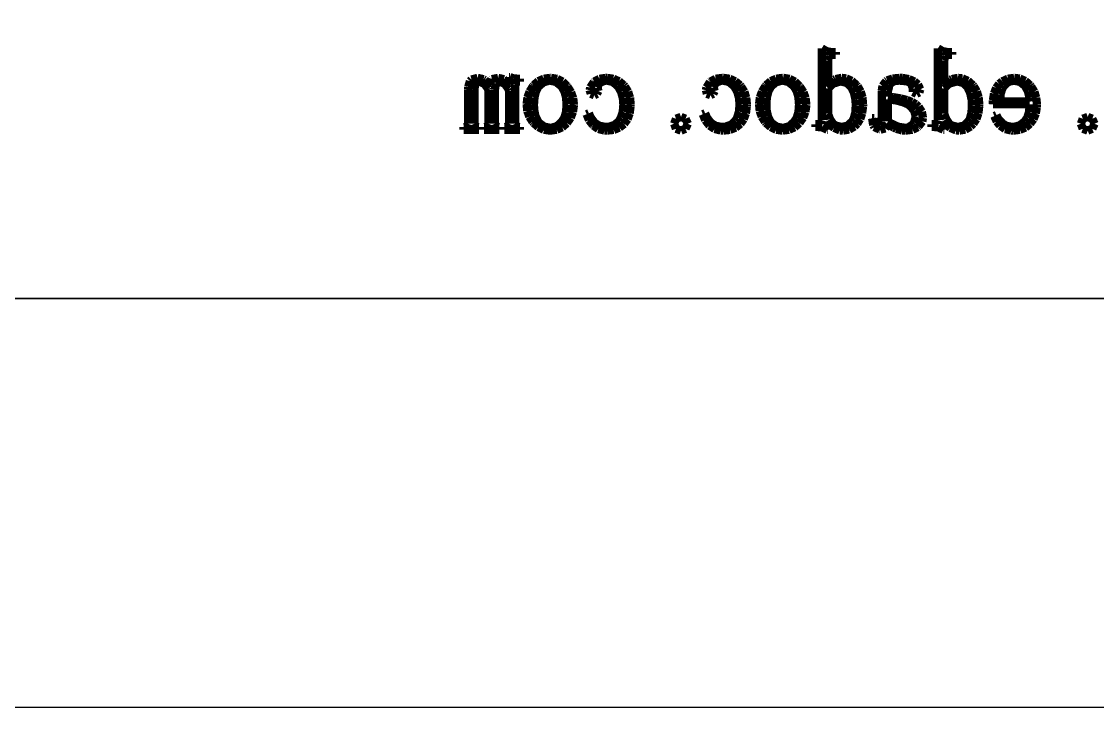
# Model space of a CAD drawing. Extents: x -61 to 349, y -42 to 245.
# Drawn here: x -47.81 to -34.65, y -42.19 to -33.8 of the extents above; entities that cross this region are included whole.
import ezdxf

# ---------------------------------------------------------------- set-up
doc = ezdxf.new("R2010")
doc.units = 0
doc.layers.add('BOARD_GEOMETRY_DIMENSION', color=2, linetype='CONTINUOUS')
doc.layers.add('BOARD_GEOMETRY_SILKSCREEN_B', color=1, linetype='CONTINUOUS')

msp = doc.modelspace()

# ---------------------------------------------------------------- linework, layer by layer
at = {"layer": 'BOARD_GEOMETRY_DIMENSION'}
msp.add_lwpolyline([(-61.1124, -42.1894), (-61.1124, 244.810534), (348.887542, 244.810534), (348.887542, -42.1894)], close=True, dxfattribs=at)
msp.add_lwpolyline([(-56.11241, -37.189156), (343.887552, -37.189156)], dxfattribs=at)
at = {"layer": 'BOARD_GEOMETRY_SILKSCREEN_B'}
msp.add_lwpolyline([(-61.1124, -42.1894), (-61.1124, 244.810534), (348.887542, 244.810534), (348.887542, -42.1894)], close=True, dxfattribs=at)
at = {"layer": 'BOARD_GEOMETRY_SILKSCREEN_B', "const_width": 0.1016}
for points in [[(-38.019228, -34.127948), (-38.019228, -35.005518)], [(-37.96411, -34.161222), (-38.019228, -34.127948)], [(-36.598098, -34.127948), (-36.598098, -35.005518)], [(-36.54298, -34.161222), (-36.598098, -34.127948)], [(-37.908484, -34.172652), (-37.96411, -34.161222)], [(-37.942012, -34.272728), (-37.930582, -34.22269)], [(-37.930582, -34.22269), (-37.892228, -34.205926)], [(-37.847524, -34.172652), (-37.908484, -34.172652)], [(-37.892228, -34.205926), (-37.847524, -34.205926)], [(-37.847524, -34.205926), (-37.847524, -34.172652)], [(-36.486846, -34.172652), (-36.54298, -34.161222)], [(-36.52012, -34.272728), (-36.509706, -34.22269)], [(-36.509706, -34.22269), (-36.470082, -34.205926)], [(-36.425378, -34.172652), (-36.486846, -34.172652)], [(-36.470082, -34.205926), (-36.425378, -34.205926)], [(-36.425378, -34.205926), (-36.425378, -34.172652)], [(-37.942012, -34.567114), (-37.942012, -34.272728)], [(-36.52012, -34.567114), (-36.52012, -34.272728)], [(-42.322496, -34.52876), (-42.343324, -34.599626)], [(-42.3037, -34.50971), (-42.322496, -34.52876)], [(-42.229024, -34.489136), (-42.3037, -34.50971)], [(-42.156126, -34.5059), (-42.229024, -34.489136)], [(-42.14241, -34.514028), (-42.156126, -34.5059)], [(-42.089324, -34.572448), (-42.14241, -34.514028)], [(-42.056304, -34.5059), (-42.089324, -34.572448)], [(-42.05478, -34.50463), (-42.056304, -34.5059)], [(-41.977818, -34.489136), (-42.05478, -34.50463)], [(-41.90619, -34.5059), (-41.977818, -34.489136)], [(-41.897808, -34.511996), (-41.90619, -34.5059)], [(-41.844722, -34.572448), (-41.897808, -34.511996)], [(-41.834308, -34.478722), (-41.844722, -34.478722)], [(-41.844722, -34.478722), (-41.844722, -34.572448)], [(-41.789604, -34.495486), (-41.834308, -34.478722)], [(-41.727882, -34.500312), (-41.789604, -34.495486)], [(-41.711626, -34.500312), (-41.727882, -34.500312)], [(-41.711626, -34.53384), (-41.711626, -34.500312)], [(-41.486582, -34.529522), (-41.542716, -34.578798)], [(-41.419018, -34.49955), (-41.486582, -34.529522)], [(-41.423082, -34.543238), (-41.352978, -34.523426)], [(-41.340024, -34.489136), (-41.419018, -34.49955)], [(-41.352978, -34.523426), (-41.340024, -34.52241)], [(-41.331388, -34.489136), (-41.340024, -34.489136)], [(-41.340024, -34.52241), (-41.270428, -34.53892)], [(-41.255442, -34.501836), (-41.331388, -34.489136)], [(-41.18991, -34.53511), (-41.255442, -34.501836)], [(-40.738044, -34.500312), (-40.802814, -34.53511)], [(-40.74033, -34.550604), (-40.674544, -34.524696)], [(-40.657018, -34.489136), (-40.738044, -34.500312)], [(-40.674544, -34.524696), (-40.645588, -34.52241)], [(-40.646604, -34.489136), (-40.657018, -34.489136)], [(-40.56761, -34.500312), (-40.646604, -34.489136)], [(-40.645588, -34.52241), (-40.574722, -34.53892)], [(-40.49903, -34.530792), (-40.56761, -34.500312)], [(-40.44061, -34.578798), (-40.49903, -34.530792)], [(-39.317422, -34.500312), (-39.380922, -34.53511)], [(-39.3192, -34.550604), (-39.253922, -34.524696)], [(-39.235126, -34.489136), (-39.317422, -34.500312)], [(-39.253922, -34.524696), (-39.224712, -34.52241)], [(-39.224712, -34.489136), (-39.235126, -34.489136)], [(-39.145718, -34.500312), (-39.224712, -34.489136)], [(-39.224712, -34.52241), (-39.153846, -34.53892)], [(-39.0779, -34.530792), (-39.145718, -34.500312)], [(-39.018718, -34.578798), (-39.0779, -34.530792)], [(-38.643814, -34.529522), (-38.699948, -34.578798)], [(-38.575996, -34.49955), (-38.643814, -34.529522)], [(-38.580314, -34.543238), (-38.510718, -34.523426)], [(-38.497002, -34.489136), (-38.575996, -34.49955)], [(-38.510718, -34.523426), (-38.497002, -34.52241)], [(-38.48862, -34.489136), (-38.497002, -34.489136)], [(-38.497002, -34.52241), (-38.427406, -34.53892)], [(-38.412928, -34.501836), (-38.48862, -34.489136)], [(-38.346888, -34.53511), (-38.412928, -34.501836)], [(-37.869114, -34.511996), (-37.932614, -34.555938)], [(-37.850826, -34.503614), (-37.869114, -34.511996)], [(-37.775388, -34.489136), (-37.850826, -34.503614)], [(-37.720524, -34.495486), (-37.775388, -34.489136)], [(-37.652706, -34.525712), (-37.720524, -34.495486)], [(-37.592508, -34.578798), (-37.652706, -34.525712)], [(-37.23132, -34.52876), (-37.276024, -34.586926)], [(-37.219382, -34.520124), (-37.23132, -34.52876)], [(-37.153088, -34.497518), (-37.219382, -34.520124)], [(-37.181028, -34.555938), (-37.12591, -34.526728)], [(-37.064442, -34.489136), (-37.153088, -34.497518)], [(-37.12591, -34.526728), (-37.07003, -34.52241)], [(-37.07003, -34.52241), (-36.979098, -34.530792)], [(-37.032184, -34.490152), (-37.064442, -34.489136)], [(-36.95319, -34.503614), (-37.032184, -34.490152)], [(-36.979098, -34.530792), (-36.931346, -34.550604)], [(-36.886388, -34.53384), (-36.95319, -34.503614)], [(-36.447984, -34.511996), (-36.511484, -34.555938)], [(-36.428426, -34.503614), (-36.447984, -34.511996)], [(-36.353496, -34.489136), (-36.428426, -34.503614)], [(-36.299394, -34.495486), (-36.353496, -34.489136)], [(-36.230814, -34.525712), (-36.299394, -34.495486)], [(-36.170616, -34.578798), (-36.230814, -34.525712)], [(-35.811206, -34.531808), (-35.848798, -34.562034)], [(-35.742626, -34.49955), (-35.811206, -34.531808)], [(-35.66541, -34.489136), (-35.742626, -34.49955)], [(-35.737292, -34.538158), (-35.670744, -34.52241)], [(-35.670744, -34.52241), (-35.594798, -34.538158)], [(-35.597846, -34.497518), (-35.66541, -34.489136)], [(-35.530028, -34.526728), (-35.597846, -34.497518)], [(-35.470846, -34.578798), (-35.530028, -34.526728)], [(-42.343324, -34.599626), (-42.34561, -34.628836)], [(-42.34561, -34.628836), (-42.34561, -35.050222)], [(-42.267378, -34.633916), (-42.25798, -34.553652)], [(-42.267378, -35.050222), (-42.267378, -34.633916)], [(-42.25798, -34.553652), (-42.255948, -34.550604)], [(-42.255948, -34.550604), (-42.212006, -34.53384)], [(-42.212006, -34.53384), (-42.144442, -34.562034)], [(-42.144442, -34.562034), (-42.101008, -34.623502)], [(-42.101008, -34.623502), (-42.094404, -34.638996)], [(-42.094404, -34.638996), (-42.094404, -35.050222)], [(-42.017442, -34.633916), (-42.006012, -34.555938)], [(-42.017442, -35.050222), (-42.017442, -34.633916)], [(-42.006012, -34.555938), (-41.961308, -34.53384)], [(-41.961308, -34.53384), (-41.895014, -34.562034)], [(-41.895014, -34.562034), (-41.853104, -34.623502)], [(-41.853104, -34.623502), (-41.844722, -34.645346)], [(-41.844722, -34.645346), (-41.844722, -35.050222)], [(-41.768014, -34.567114), (-41.76141, -34.53892)], [(-41.768014, -35.050222), (-41.768014, -34.567114)], [(-41.76141, -34.53892), (-41.733978, -34.53384)], [(-41.733978, -34.53384), (-41.711626, -34.53384)], [(-41.593008, -34.656522), (-41.618916, -34.728658)], [(-41.551098, -34.589212), (-41.593008, -34.656522)], [(-41.542716, -34.578798), (-41.551098, -34.589212)], [(-41.533318, -34.727642), (-41.51503, -34.653728)], [(-41.51503, -34.653728), (-41.484804, -34.595308)], [(-41.484804, -34.595308), (-41.423082, -34.543238)], [(-41.270428, -34.53892), (-41.20769, -34.588196)], [(-41.20769, -34.588196), (-41.20134, -34.595308)], [(-41.20134, -34.595308), (-41.167304, -34.653728)], [(-41.134792, -34.589212), (-41.18991, -34.53511)], [(-41.167304, -34.653728), (-41.146984, -34.727642)], [(-41.128442, -34.59734), (-41.134792, -34.589212)], [(-41.086024, -34.664142), (-41.128442, -34.59734)], [(-41.060116, -34.736024), (-41.086024, -34.664142)], [(-40.851582, -34.606738), (-40.856916, -34.638996)], [(-40.856916, -34.638996), (-40.845486, -34.6837)], [(-40.806878, -34.53892), (-40.851582, -34.606738)], [(-40.802814, -34.53511), (-40.806878, -34.53892)], [(-40.768524, -34.6837), (-40.752014, -34.650426)], [(-40.762428, -34.605722), (-40.74033, -34.550604)], [(-40.75684, -34.628836), (-40.762428, -34.605722)], [(-40.752014, -34.650426), (-40.75684, -34.628836)], [(-40.574722, -34.53892), (-40.516302, -34.589212)], [(-40.516302, -34.589212), (-40.506904, -34.600642)], [(-40.506904, -34.600642), (-40.472614, -34.663126)], [(-40.472614, -34.663126), (-40.451786, -34.73704)], [(-40.426894, -34.594292), (-40.44061, -34.578798)], [(-40.388286, -34.657792), (-40.426894, -34.594292)], [(-40.36441, -34.73069), (-40.388286, -34.657792)], [(-39.42969, -34.606738), (-39.435786, -34.638996)], [(-39.435786, -34.638996), (-39.42461, -34.6837)], [(-39.386002, -34.53892), (-39.42969, -34.606738)], [(-39.380922, -34.53511), (-39.386002, -34.53892)], [(-39.346378, -34.6837), (-39.329614, -34.650426)], [(-39.341044, -34.605722), (-39.3192, -34.550604)], [(-39.336218, -34.628836), (-39.341044, -34.605722)], [(-39.329614, -34.650426), (-39.336218, -34.628836)], [(-39.153846, -34.53892), (-39.09441, -34.589212)], [(-39.09441, -34.589212), (-39.085012, -34.600642)], [(-39.085012, -34.600642), (-39.050722, -34.663126)], [(-39.050722, -34.663126), (-39.03091, -34.73704)], [(-39.006018, -34.594292), (-39.018718, -34.578798)], [(-38.966394, -34.657792), (-39.006018, -34.594292)], [(-38.94328, -34.73069), (-38.966394, -34.657792)], [(-38.749986, -34.656522), (-38.775894, -34.728658)], [(-38.70833, -34.589212), (-38.749986, -34.656522)], [(-38.699948, -34.578798), (-38.70833, -34.589212)], [(-38.690804, -34.727642), (-38.672008, -34.653728)], [(-38.672008, -34.653728), (-38.641528, -34.595308)], [(-38.641528, -34.595308), (-38.580314, -34.543238)], [(-38.427406, -34.53892), (-38.364922, -34.588196)], [(-38.364922, -34.588196), (-38.358826, -34.595308)], [(-38.358826, -34.595308), (-38.324028, -34.653728)], [(-38.292024, -34.589212), (-38.346888, -34.53511)], [(-38.324028, -34.653728), (-38.304216, -34.727642)], [(-38.285928, -34.59734), (-38.292024, -34.589212)], [(-38.243002, -34.664142), (-38.285928, -34.59734)], [(-38.21684, -34.736024), (-38.243002, -34.664142)], [(-37.932614, -34.555938), (-37.942012, -34.567114)], [(-37.942012, -34.617152), (-37.885878, -34.56305)], [(-37.942012, -34.928556), (-37.942012, -34.617152)], [(-37.885878, -34.56305), (-37.869114, -34.555938)], [(-37.869114, -34.555938), (-37.794184, -34.53384)], [(-37.794184, -34.53384), (-37.780722, -34.53384)], [(-37.780722, -34.53384), (-37.71011, -34.55162)], [(-37.71011, -34.55162), (-37.657024, -34.605722)], [(-37.657024, -34.605722), (-37.652706, -34.611818)], [(-37.652706, -34.611818), (-37.623496, -34.676588)], [(-37.580824, -34.591244), (-37.592508, -34.578798)], [(-37.543486, -34.654744), (-37.580824, -34.591244)], [(-37.521388, -34.727642), (-37.543486, -34.654744)], [(-37.276024, -34.586926), (-37.286184, -34.650426)], [(-37.286184, -34.650426), (-37.286184, -35.016948)], [(-37.209222, -34.650426), (-37.191442, -34.57321)], [(-37.209222, -34.717228), (-37.209222, -34.650426)], [(-37.191442, -34.57321), (-37.181028, -34.555938)], [(-36.931346, -34.550604), (-36.903406, -34.61512)], [(-36.903406, -34.61512), (-36.903406, -34.66211)], [(-36.903406, -34.66211), (-36.859718, -34.6837)], [(-36.841684, -34.5694), (-36.886388, -34.53384)], [(-36.815014, -34.628836), (-36.841684, -34.5694)], [(-36.82619, -34.66719), (-36.815014, -34.628836)], [(-36.511484, -34.555938), (-36.52012, -34.567114)], [(-36.52012, -34.617152), (-36.465002, -34.56305)], [(-36.52012, -34.928556), (-36.52012, -34.617152)], [(-36.465002, -34.56305), (-36.447984, -34.555938)], [(-36.447984, -34.555938), (-36.372292, -34.53384)], [(-36.372292, -34.53384), (-36.35883, -34.53384)], [(-36.35883, -34.53384), (-36.288218, -34.55162)], [(-36.288218, -34.55162), (-36.234878, -34.605722)], [(-36.234878, -34.605722), (-36.23183, -34.611818)], [(-36.23183, -34.611818), (-36.20262, -34.676588)], [(-36.159948, -34.591244), (-36.170616, -34.578798)], [(-36.12261, -34.654744), (-36.159948, -34.591244)], [(-36.100512, -34.727642), (-36.12261, -34.654744)], [(-35.885882, -34.611818), (-35.912298, -34.679636)], [(-35.848798, -34.562034), (-35.885882, -34.611818)], [(-35.833304, -34.690812), (-35.811206, -34.6202)], [(-35.811206, -34.6202), (-35.79241, -34.589212)], [(-35.79241, -34.589212), (-35.737292, -34.538158)], [(-35.594798, -34.538158), (-35.536378, -34.583624)], [(-35.536378, -34.583624), (-35.532314, -34.589212)], [(-35.532314, -34.589212), (-35.497008, -34.652712)], [(-35.497008, -34.652712), (-35.479228, -34.728658)], [(-35.4584, -34.594292), (-35.470846, -34.578798)], [(-35.41903, -34.657792), (-35.4584, -34.594292)], [(-35.395916, -34.73069), (-35.41903, -34.657792)], [(-41.618916, -34.728658), (-41.628314, -34.80562)], [(-41.539922, -34.81705), (-41.533318, -34.727642)], [(-41.146984, -34.727642), (-41.140126, -34.816034)], [(-41.05148, -34.811716), (-41.060116, -34.736024)], [(-40.845486, -34.6837), (-40.801544, -34.70021)], [(-40.801544, -34.70021), (-40.768524, -34.6837)], [(-40.451786, -34.73704), (-40.44569, -34.81705)], [(-40.357044, -34.811716), (-40.36441, -34.73069)], [(-39.42461, -34.6837), (-39.379906, -34.70021)], [(-39.379906, -34.70021), (-39.346378, -34.6837)], [(-39.03091, -34.73704), (-39.024814, -34.81705)], [(-38.935406, -34.811716), (-38.94328, -34.73069)], [(-38.775894, -34.728658), (-38.785292, -34.80562)], [(-38.6969, -34.81705), (-38.690804, -34.727642)], [(-38.304216, -34.727642), (-38.297104, -34.816034)], [(-38.208712, -34.811716), (-38.21684, -34.736024)], [(-37.623496, -34.676588), (-37.606986, -34.75355)], [(-37.606986, -34.75355), (-37.602922, -34.82213)], [(-37.51453, -34.811716), (-37.521388, -34.727642)], [(-37.150802, -34.72434), (-37.209222, -34.717228)], [(-37.209222, -35.022028), (-37.209222, -34.750502)], [(-37.209222, -34.750502), (-37.1094, -34.764726)], [(-37.055298, -34.740088), (-37.150802, -34.72434)], [(-37.1094, -34.764726), (-37.028882, -34.785808)], [(-36.97732, -34.7599), (-37.055298, -34.740088)], [(-37.028882, -34.785808), (-36.968684, -34.8107)], [(-36.915598, -34.783522), (-36.97732, -34.7599)], [(-36.869878, -34.811716), (-36.915598, -34.783522)], [(-36.859718, -34.6837), (-36.82619, -34.66719)], [(-36.20262, -34.676588), (-36.18611, -34.75355)], [(-36.18611, -34.75355), (-36.181792, -34.82213)], [(-36.092384, -34.811716), (-36.100512, -34.727642)], [(-35.924744, -34.76371), (-35.926014, -34.811716)], [(-35.912298, -34.679636), (-35.924744, -34.76371)], [(-35.837114, -34.778696), (-35.833304, -34.690812)], [(-35.475926, -34.778696), (-35.837114, -34.778696)], [(-35.479228, -34.728658), (-35.475926, -34.778696)], [(-35.38728, -34.811716), (-35.395916, -34.73069)], [(-41.628314, -34.80562), (-41.628314, -34.811716)], [(-41.628314, -34.811716), (-41.620948, -34.892996)], [(-41.620948, -34.892996), (-41.595802, -34.964624)], [(-41.53662, -34.884614), (-41.539922, -34.81705)], [(-41.52011, -34.96183), (-41.53662, -34.884614)], [(-41.146984, -34.907728), (-41.169082, -34.97961)], [(-41.140126, -34.81705), (-41.146984, -34.907728)], [(-41.140126, -34.816034), (-41.140126, -34.81705)], [(-41.090088, -34.976308), (-41.06291, -34.905696)], [(-41.06291, -34.905696), (-41.05148, -34.82721)], [(-41.05148, -34.82721), (-41.05148, -34.811716)], [(-40.868346, -34.922206), (-40.895524, -34.933636)], [(-40.8432, -34.977324), (-40.868346, -34.922206)], [(-40.452802, -34.90341), (-40.475916, -34.975292)], [(-40.44569, -34.81705), (-40.452802, -34.90341)], [(-40.394382, -34.994088), (-40.36949, -34.924238)], [(-40.36949, -34.924238), (-40.358314, -34.840926)], [(-40.358314, -34.840926), (-40.357044, -34.811716)], [(-39.4462, -34.922206), (-39.474394, -34.933636)], [(-39.422324, -34.977324), (-39.4462, -34.922206)], [(-39.031926, -34.90341), (-39.054024, -34.975292)], [(-39.024814, -34.81705), (-39.031926, -34.90341)], [(-38.974014, -34.994088), (-38.947598, -34.924238)], [(-38.947598, -34.924238), (-38.936422, -34.840926)], [(-38.936422, -34.840926), (-38.935406, -34.811716)], [(-38.785292, -34.80562), (-38.785292, -34.811716)], [(-38.785292, -34.811716), (-38.777926, -34.892996)], [(-38.777926, -34.892996), (-38.75278, -34.964624)], [(-38.693598, -34.884614), (-38.6969, -34.81705)], [(-38.677088, -34.96183), (-38.693598, -34.884614)], [(-38.304216, -34.907728), (-38.326314, -34.97961)], [(-38.297104, -34.81705), (-38.304216, -34.907728)], [(-38.297104, -34.816034), (-38.297104, -34.81705)], [(-38.24732, -34.976308), (-38.219888, -34.905696)], [(-38.219888, -34.905696), (-38.208712, -34.82721)], [(-38.208712, -34.82721), (-38.208712, -34.811716)], [(-37.609018, -34.91611), (-37.627814, -34.987738)], [(-37.602922, -34.82213), (-37.609018, -34.91611)], [(-37.54882, -34.992818), (-37.525706, -34.922206)], [(-37.525706, -34.922206), (-37.51453, -34.837624)], [(-37.51453, -34.837624), (-37.51453, -34.811716)], [(-36.968684, -34.8107), (-36.94303, -34.828226)], [(-36.94303, -34.828226), (-36.88969, -34.887916)], [(-36.88969, -34.887916), (-36.869878, -34.957512)], [(-36.834826, -34.842196), (-36.869878, -34.811716)], [(-36.794948, -34.90341), (-36.834826, -34.842196)], [(-36.781486, -34.97834), (-36.794948, -34.90341)], [(-36.187888, -34.91611), (-36.206684, -34.987738)], [(-36.181792, -34.82213), (-36.187888, -34.91611)], [(-36.12769, -34.992818), (-36.103814, -34.922206)], [(-36.103814, -34.922206), (-36.0934, -34.837624)], [(-36.0934, -34.837624), (-36.092384, -34.811716)], [(-35.926014, -34.811716), (-35.475926, -34.811716)], [(-35.483292, -34.904426), (-35.504882, -34.975292)], [(-35.475926, -34.811716), (-35.483292, -34.904426)], [(-35.42919, -34.994088), (-35.400996, -34.925254)], [(-35.400996, -34.925254), (-35.388804, -34.844228)], [(-35.388804, -34.844228), (-35.38728, -34.811716)], [(-42.34561, -35.050222), (-42.356024, -35.078416)], [(-42.255948, -35.078416), (-42.267378, -35.050222)], [(-42.094404, -35.050222), (-42.106088, -35.078416)], [(-42.006012, -35.078416), (-42.017442, -35.050222)], [(-41.844722, -35.050222), (-41.856406, -35.078416)], [(-41.75633, -35.078416), (-41.768014, -35.050222)], [(-41.595802, -34.964624), (-41.556178, -35.027362)], [(-41.556178, -35.027362), (-41.545002, -35.039808)], [(-41.545002, -35.039808), (-41.486582, -35.090862)], [(-41.48963, -35.022028), (-41.52011, -34.96183)], [(-41.473882, -35.04184), (-41.48963, -35.022028)], [(-41.4147, -35.085528), (-41.473882, -35.04184)], [(-41.20134, -35.028124), (-41.260014, -35.080448)], [(-41.169082, -34.97961), (-41.20134, -35.028124)], [(-41.194228, -35.092894), (-41.136824, -35.04311)], [(-41.136824, -35.04311), (-41.134792, -35.039808)], [(-41.134792, -35.039808), (-41.090088, -34.976308)], [(-40.895524, -34.933636), (-40.866314, -35.006534)], [(-40.866314, -35.006534), (-40.818308, -35.066986)], [(-40.795448, -35.039808), (-40.8432, -34.977324)], [(-40.739314, -35.075114), (-40.795448, -35.039808)], [(-40.495728, -35.011614), (-40.545512, -35.060636)], [(-40.475916, -34.975292), (-40.495728, -35.011614)], [(-40.494712, -35.097212), (-40.436292, -35.052254)], [(-40.436292, -35.052254), (-40.43553, -35.050222)], [(-40.43553, -35.050222), (-40.394382, -34.994088)], [(-39.824406, -35.050222), (-39.802308, -34.988754)], [(-39.802308, -35.11169), (-39.824406, -35.050222)], [(-39.802308, -34.988754), (-39.74084, -34.96691)], [(-39.74084, -34.96691), (-39.685722, -34.988754)], [(-39.685722, -34.988754), (-39.657528, -35.050222)], [(-39.657528, -35.050222), (-39.685722, -35.11169)], [(-39.474394, -34.933636), (-39.444422, -35.006534)], [(-39.444422, -35.006534), (-39.396416, -35.066986)], [(-39.374826, -35.039808), (-39.422324, -34.977324)], [(-39.317422, -35.075114), (-39.374826, -35.039808)], [(-39.074598, -35.011614), (-39.124382, -35.060636)], [(-39.054024, -34.975292), (-39.074598, -35.011614)], [(-39.07282, -35.097212), (-39.015416, -35.052254)], [(-39.015416, -35.052254), (-39.01313, -35.050222)], [(-39.01313, -35.050222), (-38.974014, -34.994088)], [(-38.75278, -34.964624), (-38.71341, -35.027362)], [(-38.71341, -35.027362), (-38.70198, -35.039808)], [(-38.70198, -35.039808), (-38.643814, -35.090862)], [(-38.647116, -35.022028), (-38.677088, -34.96183)], [(-38.631114, -35.04184), (-38.647116, -35.022028)], [(-38.571678, -35.085528), (-38.631114, -35.04184)], [(-38.358826, -35.028124), (-38.416484, -35.080448)], [(-38.326314, -34.97961), (-38.358826, -35.028124)], [(-38.351206, -35.092894), (-38.293802, -35.04311)], [(-38.293802, -35.04311), (-38.292024, -35.039808)], [(-38.292024, -35.039808), (-38.24732, -34.976308)], [(-38.058598, -35.056318), (-38.097206, -35.056318)], [(-38.097206, -35.056318), (-38.097206, -35.089846)], [(-38.030912, -35.045142), (-38.058598, -35.056318)], [(-38.019228, -35.005518), (-38.030912, -35.045142)], [(-37.919406, -34.992056), (-37.942012, -34.928556)], [(-37.942012, -35.12312), (-37.942012, -35.022028)], [(-37.942012, -35.022028), (-37.892228, -35.083496)], [(-37.880798, -35.050222), (-37.919406, -34.992056)], [(-37.850826, -35.071812), (-37.880798, -35.050222)], [(-37.647626, -35.022028), (-37.702744, -35.073336)], [(-37.627814, -34.987738), (-37.647626, -35.022028)], [(-37.619178, -35.083496), (-37.586412, -35.050222)], [(-37.586412, -35.050222), (-37.54882, -34.992818)], [(-37.375846, -34.98342), (-37.403024, -34.98342)], [(-37.403024, -34.98342), (-37.389308, -35.068002)], [(-37.364416, -35.050222), (-37.375846, -34.98342)], [(-37.325808, -35.078416), (-37.364416, -35.050222)], [(-37.286184, -35.016948), (-37.297614, -35.066986)], [(-37.242496, -35.10661), (-37.209222, -35.056318)], [(-37.171884, -35.046158), (-37.209222, -35.022028)], [(-37.209222, -35.056318), (-37.13734, -35.099244)], [(-37.103304, -35.078416), (-37.171884, -35.046158)], [(-36.903406, -35.056318), (-36.960302, -35.096196)], [(-36.88969, -35.03676), (-36.903406, -35.056318)], [(-36.869878, -34.96183), (-36.88969, -35.03676)], [(-36.869878, -34.957512), (-36.869878, -34.96183)], [(-36.836604, -35.083496), (-36.789614, -35.022028)], [(-36.789614, -35.022028), (-36.781486, -34.97834)], [(-36.636706, -35.056318), (-36.67633, -35.056318)], [(-36.67633, -35.056318), (-36.67633, -35.089846)], [(-36.609528, -35.045142), (-36.636706, -35.056318)], [(-36.598098, -35.005518), (-36.609528, -35.045142)], [(-36.49853, -34.992056), (-36.52012, -34.928556)], [(-36.52012, -35.12312), (-36.52012, -35.022028)], [(-36.52012, -35.022028), (-36.471098, -35.083496)], [(-36.459922, -35.050222), (-36.49853, -34.992056)], [(-36.428426, -35.071812), (-36.459922, -35.050222)], [(-36.22548, -35.022028), (-36.280598, -35.073336)], [(-36.206684, -34.987738), (-36.22548, -35.022028)], [(-36.19881, -35.083496), (-36.165028, -35.050222)], [(-36.165028, -35.050222), (-36.12769, -34.992818)], [(-35.882326, -34.944812), (-35.908996, -34.955226)], [(-35.908996, -34.955226), (-35.878008, -35.023298)], [(-35.861244, -34.987738), (-35.882326, -34.944812)], [(-35.878008, -35.023298), (-35.837114, -35.073336)], [(-35.809428, -35.045142), (-35.861244, -34.987738)], [(-35.764724, -35.074098), (-35.809428, -35.045142)], [(-35.537394, -35.022028), (-35.595814, -35.069018)], [(-35.504882, -34.975292), (-35.537394, -35.022028)], [(-35.52698, -35.096196), (-35.470846, -35.050222)], [(-35.470846, -35.050222), (-35.42919, -34.994088)], [(-34.849308, -35.050222), (-34.826448, -34.988754)], [(-34.826448, -35.11169), (-34.849308, -35.050222)], [(-34.826448, -34.988754), (-34.765996, -34.96691)], [(-34.765996, -34.96691), (-34.710116, -34.988754)], [(-34.710116, -34.988754), (-34.682684, -35.050222)], [(-34.682684, -35.050222), (-34.710116, -35.11169)], [(-42.389044, -35.089846), (-42.400728, -35.089846)], [(-42.400728, -35.089846), (-42.400728, -35.12312)], [(-42.400728, -35.12312), (-42.212006, -35.12312)], [(-42.356024, -35.078416), (-42.389044, -35.089846)], [(-42.222928, -35.089846), (-42.255948, -35.078416)], [(-42.212006, -35.089846), (-42.222928, -35.089846)], [(-42.212006, -35.12312), (-42.212006, -35.089846)], [(-42.139616, -35.089846), (-42.150792, -35.089846)], [(-42.150792, -35.089846), (-42.150792, -35.12312)], [(-42.150792, -35.12312), (-41.961308, -35.12312)], [(-42.106088, -35.078416), (-42.139616, -35.089846)], [(-41.972484, -35.089846), (-42.006012, -35.078416)], [(-41.961308, -35.089846), (-41.972484, -35.089846)], [(-41.961308, -35.12312), (-41.961308, -35.089846)], [(-41.889426, -35.089846), (-41.90111, -35.089846)], [(-41.90111, -35.089846), (-41.90111, -35.12312)], [(-41.90111, -35.12312), (-41.711626, -35.12312)], [(-41.856406, -35.078416), (-41.889426, -35.089846)], [(-41.722802, -35.089846), (-41.75633, -35.078416)], [(-41.711626, -35.089846), (-41.722802, -35.089846)], [(-41.711626, -35.12312), (-41.711626, -35.089846)], [(-41.486582, -35.090862), (-41.419018, -35.12312)], [(-41.419018, -35.12312), (-41.342818, -35.133534)], [(-41.340024, -35.10026), (-41.4147, -35.085528)], [(-41.334182, -35.132518), (-41.348406, -35.132518)], [(-41.342818, -35.133534), (-41.340024, -35.133534)], [(-41.330626, -35.10026), (-41.340024, -35.10026)], [(-41.340024, -35.133534), (-41.261792, -35.12312)], [(-41.260014, -35.080448), (-41.330626, -35.10026)], [(-41.261792, -35.12312), (-41.194228, -35.092894)], [(-40.818308, -35.066986), (-40.812212, -35.073336)], [(-40.812212, -35.073336), (-40.75303, -35.113722)], [(-40.75303, -35.113722), (-40.67683, -35.132518)], [(-40.662098, -35.089846), (-40.739314, -35.075114)], [(-40.67683, -35.132518), (-40.645588, -35.133534)], [(-40.616378, -35.085528), (-40.662098, -35.089846)], [(-40.645588, -35.133534), (-40.564308, -35.125152)], [(-40.545512, -35.060636), (-40.616378, -35.085528)], [(-40.564308, -35.125152), (-40.494712, -35.097212)], [(-39.74084, -35.133534), (-39.802308, -35.11169)], [(-39.685722, -35.11169), (-39.74084, -35.133534)], [(-39.396416, -35.066986), (-39.391082, -35.073336)], [(-39.391082, -35.073336), (-39.33063, -35.113722)], [(-39.33063, -35.113722), (-39.2557, -35.132518)], [(-39.241222, -35.089846), (-39.317422, -35.075114)], [(-39.2557, -35.132518), (-39.224712, -35.133534)], [(-39.195502, -35.085528), (-39.241222, -35.089846)], [(-39.224712, -35.133534), (-39.142416, -35.125152)], [(-39.124382, -35.060636), (-39.195502, -35.085528)], [(-39.142416, -35.125152), (-39.07282, -35.097212)], [(-38.643814, -35.090862), (-38.575996, -35.12312)], [(-38.575996, -35.12312), (-38.500304, -35.133534)], [(-38.497002, -35.10026), (-38.571678, -35.085528)], [(-38.500304, -35.133534), (-38.497002, -35.133534)], [(-38.487604, -35.10026), (-38.497002, -35.10026)], [(-38.497002, -35.133534), (-38.419024, -35.12312)], [(-38.416484, -35.080448), (-38.487604, -35.10026)], [(-38.419024, -35.12312), (-38.351206, -35.092894)], [(-38.097206, -35.089846), (-38.063678, -35.089846)], [(-38.063678, -35.089846), (-38.013894, -35.094926)], [(-38.013894, -35.094926), (-37.952426, -35.12312)], [(-37.952426, -35.12312), (-37.942012, -35.12312)], [(-37.892228, -35.083496), (-37.869114, -35.10026)], [(-37.869114, -35.10026), (-37.798502, -35.130486)], [(-37.775388, -35.089846), (-37.850826, -35.071812)], [(-37.798502, -35.130486), (-37.758878, -35.133534)], [(-37.702744, -35.073336), (-37.775388, -35.089846)], [(-37.758878, -35.133534), (-37.685218, -35.121088)], [(-37.685218, -35.121088), (-37.619178, -35.083496)], [(-37.389308, -35.068002), (-37.375846, -35.089846)], [(-37.375846, -35.089846), (-37.309298, -35.122104)], [(-37.297614, -35.066986), (-37.325808, -35.078416)], [(-37.309298, -35.122104), (-37.302948, -35.12312)], [(-37.302948, -35.12312), (-37.242496, -35.10661)], [(-37.13734, -35.099244), (-37.1094, -35.11169)], [(-37.1094, -35.11169), (-37.035486, -35.131502)], [(-37.07511, -35.08883), (-37.103304, -35.078416)], [(-36.997894, -35.10026), (-37.07511, -35.08883)], [(-37.035486, -35.131502), (-36.992814, -35.133534)], [(-36.960302, -35.096196), (-36.997894, -35.10026)], [(-36.992814, -35.133534), (-36.909502, -35.12312)], [(-36.909502, -35.12312), (-36.844986, -35.090862)], [(-36.844986, -35.090862), (-36.836604, -35.083496)], [(-36.67633, -35.089846), (-36.642802, -35.089846)], [(-36.642802, -35.089846), (-36.593018, -35.094926)], [(-36.593018, -35.094926), (-36.531804, -35.12312)], [(-36.531804, -35.12312), (-36.52012, -35.12312)], [(-36.471098, -35.083496), (-36.447984, -35.10026)], [(-36.447984, -35.10026), (-36.37661, -35.130486)], [(-36.353496, -35.089846), (-36.428426, -35.071812)], [(-36.37661, -35.130486), (-36.336986, -35.133534)], [(-36.280598, -35.073336), (-36.353496, -35.089846)], [(-36.336986, -35.133534), (-36.263326, -35.121088)], [(-36.263326, -35.121088), (-36.19881, -35.083496)], [(-35.837114, -35.073336), (-35.776916, -35.114738)], [(-35.776916, -35.114738), (-35.701224, -35.132518)], [(-35.687508, -35.089846), (-35.764724, -35.074098)], [(-35.701224, -35.132518), (-35.675824, -35.133534)], [(-35.669728, -35.08883), (-35.687508, -35.089846)], [(-35.675824, -35.133534), (-35.595814, -35.124136)], [(-35.595814, -35.069018), (-35.669728, -35.08883)], [(-35.595814, -35.124136), (-35.52698, -35.096196)], [(-34.765996, -35.133534), (-34.826448, -35.11169)], [(-34.710116, -35.11169), (-34.765996, -35.133534)]]:
    msp.add_lwpolyline(points, dxfattribs=at)
at = {"layer": 'BOARD_GEOMETRY_SILKSCREEN_B'}
msp.add_lwpolyline([(343.887552, -37.189156), (-56.11241, -37.189156)], dxfattribs=at)

doc.saveas('drawing.dxf')
